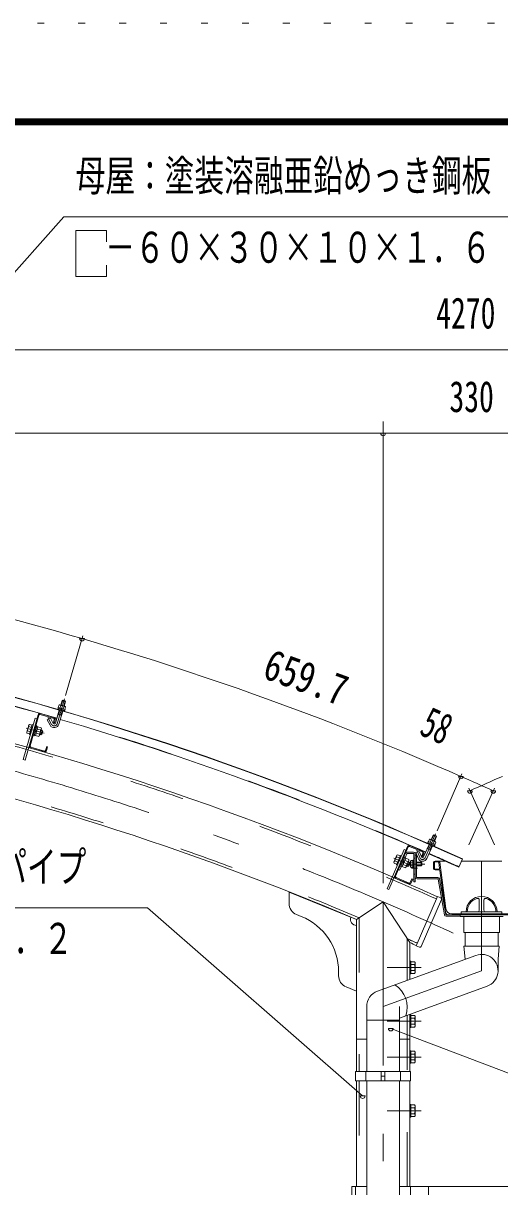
# Model space of a CAD drawing. Units: millimetres, scale not verified. Extents: x -34086 to 34091, y -14700 to 14700.
# Drawn here: x 21228 to 24022, y 7878 to 14700 of the extents above; entities that cross this region are included whole.
import ezdxf
from ezdxf.enums import TextEntityAlignment as Align

# ---------------------------------------------------------------- set-up
doc = ezdxf.new("R2010")
doc.units = ezdxf.units.MM
doc.header["$LTSCALE"] = 80
for name, pattern in [('USER2', [10, 4, -6]), ('USER3', [24, 12, -5, 2, -5]), ('USER4', [3, 0.5, -2.5])]:
    doc.linetypes.add(name, pattern=pattern)
for name, color, linetype, lineweight in [('0-6_2-02BOLD', 7, 'Continuous', 18), ('0-7_2-12HIDDEN', 3, 'USER2', 18), ('0-8_2-22CENTER', 3, 'USER3', 18), ('0-9_2-42THIN', 4, 'Continuous', 18), ('0-A_2-52DIM', 3, 'Continuous', 18), ('0-C_F-F1PAPER', 5, 'Continuous', 18), ('0-D_F-E_J_ADD', 5, 'USER4', 18)]:
    doc.layers.add(name, color=color, linetype=linetype, lineweight=lineweight)
doc.styles.add('ＭＳ ゴシック', font='')
doc.styles.get('ＭＳ ゴシック').set_extended_font_data('MS Gothic')

msp = doc.modelspace()

# ---------------------------------------------------------------- linework, layer by layer
at = {"layer": '0-6_2-02BOLD'}
for p, q in [((21447.84, 10701.57), (21455.85, 10728.94)), ((21460.19, 10731.33), (21455.85, 10728.94)), ((21476.01, 10723.05), (21455.85, 10728.94)), ((21473.63, 10727.39), (21460.19, 10731.33)), ((21468, 10695.67), (21476.01, 10723.05)), ((21476.01, 10723.05), (21473.63, 10727.39)), ((21314.81, 10644.14), (21239.19, 10378.9)), ((21327.11, 10646.45), (21406.55, 10623.81)), ((21328.64, 10651.84), (21408.08, 10629.19)), ((21416.77, 10595.34), (21439.39, 10672.68)), ((21432.14, 10682.46), (21430.56, 10677.08)), ((21430.56, 10677.08), (21469.35, 10665.74)), ((21432.01, 10687.97), (21474, 10675.68)), ((21432.15, 10647.91), (21452.3, 10642.02)), ((21436.93, 10589.45), (21459.54, 10666.78)), ((21441.46, 10703.44), (21474.38, 10693.81)), ((21447.73, 10699.76), (21443.31, 10684.66)), ((21467.12, 10694.09), (21462.7, 10678.99)), ((21470.93, 10671.11), (21469.35, 10665.74)), ((21476.82, 10691.25), (21472.4, 10676.15)), ((21474, 10675.68), (21472.53, 10670.65)), ((21474.38, 10693.81), (21476.82, 10691.25)), ((21297.51, 10624.32), (21228.42, 10381.98)), ((21260.37, 10575.78), (21276.54, 10571.17)), ((21260.47, 10585.02), (21263.97, 10588.41)), ((21263.97, 10588.41), (21280.14, 10583.8)), ((21281.09, 10587.15), (21264.78, 10529.93)), ((21320.19, 10642.6), (21268.76, 10462.19)), ((21281.09, 10587.15), (21286.48, 10585.61)), ((21308.28, 10621.25), (21297.51, 10624.32)), ((21314.08, 10575.2), (21299.11, 10522.69)), ((21308.02, 10579.47), (21302.63, 10581.01)), ((21307.34, 10577.11), (21314.08, 10575.2)), ((21387.1, 10624.63), (21368.68, 10614.55)), ((21385.49, 10583.85), (21368.68, 10614.55)), ((21403.91, 10593.93), (21387.1, 10624.63)), ((21410.4, 10616.89), (21403.87, 10594)), ((21403.87, 10594), (21409.26, 10592.46)), ((21415.78, 10615.35), (21409.26, 10592.46)), ((21253.17, 10550.52), (21269.33, 10545.91)), ((21264.78, 10529.93), (21270.17, 10528.39)), ((21292.38, 10524.61), (21299.11, 10522.69)), ((21306.59, 10548.94), (21297.94, 10544.13)), ((21299.86, 10550.86), (21308.51, 10555.68)), ((21322.53, 10530.74), (21302.99, 10536.31)), ((21329.73, 10556), (21310.19, 10561.57)), ((21333.33, 10568.64), (21313.79, 10574.2)), ((21331.37, 10527.32), (21324.64, 10529.24)), ((21339.04, 10554.25), (21331.37, 10527.32)), ((21337.85, 10530.93), (21331.37, 10527.32)), ((21339.04, 10554.25), (21332.31, 10556.17)), ((21334.51, 10563.91), (21333.33, 10568.64)), ((21337.85, 10530.93), (21342.65, 10547.76)), ((21339.04, 10554.25), (21342.65, 10547.76)), ((21271.08, 10449.88), (21350.51, 10427.24)), ((21272.61, 10455.27), (21352.05, 10432.62)), ((21365.49, 10459.36), (21358.97, 10436.47)), ((21370.88, 10457.83), (21364.36, 10434.94)), ((21365.49, 10459.36), (21370.88, 10457.83)), ((21228.42, 10381.98), (21239.19, 10378.9)), ((23601.86, 9895.75), (23599.62, 9890.62)), ((23602.45, 9901.23), (23600.34, 9896.42)), ((23600.34, 9896.42), (23640.4, 9878.85)), ((23610.3, 9914.97), (23603.97, 9900.56)), ((23613.81, 9915.36), (23610.3, 9914.97)), ((23619.55, 9910.91), (23613.23, 9896.5)), ((23619.89, 9912.68), (23631.35, 9938.81)), ((23635.96, 9940.61), (23631.35, 9938.81)), ((23638.05, 9902.79), (23631.73, 9888.38)), ((23648.79, 9934.98), (23635.96, 9940.61)), ((23650.58, 9930.37), (23648.79, 9934.98)), ((23480.58, 9872.82), (23371.52, 9619.51)), ((23485.73, 9870.61), (23411.54, 9698.3)), ((23477.14, 9830.32), (23466.82, 9806.35)), ((23479.39, 9839.85), (23516.24, 9839.85)), ((23479.39, 9831.8), (23516.24, 9831.8)), ((23493.09, 9873.54), (23568.95, 9840.88)), ((23495.3, 9878.68), (23571.17, 9846.02)), ((23518.69, 9829.35), (23518.69, 9664.85)), ((23526.74, 9664.85), (23526.74, 9829.35)), ((23542.94, 9803.95), (23530.21, 9836.56)), ((23577.03, 9831.3), (23567.61, 9809.44)), ((23575.43, 9811.32), (23607.8, 9885.12)), ((23594.66, 9802.89), (23627.03, 9876.68)), ((23597.44, 9861.49), (23616.67, 9853.05)), ((23599.62, 9890.62), (23636.63, 9874.39)), ((23638.87, 9879.52), (23636.63, 9874.39)), ((23407.42, 9787.9), (23422.86, 9781.25)), ((23439.82, 9820.64), (23416.29, 9765.99)), ((23416.29, 9765.99), (23421.44, 9763.78)), ((23417.81, 9812.03), (23433.25, 9805.38)), ((23419.1, 9821.18), (23423.01, 9824.09)), ((23423.01, 9824.09), (23438.45, 9817.45)), ((23445.23, 9756.2), (23435.27, 9733.05)), ((23442.01, 9754.92), (23436.87, 9757.13)), ((23439.82, 9820.64), (23444.97, 9818.43)), ((23465.54, 9809.57), (23442.01, 9754.92)), ((23442.98, 9757.17), (23449.41, 9754.4)), ((23460.21, 9779.47), (23451.01, 9775.81)), ((23453.78, 9782.24), (23462.97, 9785.91)), ((23473.67, 9759.38), (23455.01, 9767.41)), ((23465.54, 9809.57), (23460.4, 9811.78)), ((23484.06, 9783.5), (23465.4, 9791.54)), ((23489.82, 9790.73), (23472.39, 9750.23)), ((23482, 9754.85), (23475.57, 9757.62)), ((23493.07, 9780.57), (23482, 9754.85)), ((23488.89, 9757.6), (23482, 9754.85)), ((23493.07, 9780.57), (23486.64, 9783.34)), ((23488.89, 9757.6), (23495.81, 9773.67)), ((23493.07, 9780.57), (23495.81, 9773.67)), ((23499.09, 9787), (23500.86, 9790.05)), ((23500.86, 9790.05), (23513.09, 9790.05)), ((23500.86, 9779.95), (23513.09, 9779.95)), ((23500.86, 9759.74), (23513.09, 9759.74)), ((23513.09, 9791.72), (23513.09, 9747.97)), ((23513.09, 9791.72), (23518.69, 9791.72)), ((23534.79, 9822.35), (23526.74, 9822.35)), ((23534.79, 9692.97), (23534.79, 9822.35)), ((23562.09, 9780.35), (23534.79, 9780.35)), ((23562.09, 9780.34), (23565.59, 9776.85)), ((23562.09, 9780.34), (23562.09, 9759.35)), ((23565.59, 9762.85), (23565.59, 9776.85)), ((23633.99, 9743.72), (23633.99, 9778.72)), ((23639.24, 9743.72), (23639.24, 9778.72)), ((23703.13, 9787.47), (23642.74, 9787.47)), ((23661.33, 9782.22), (23642.74, 9782.22)), ((23669.48, 9744.19), (23664.8, 9779.19)), ((23706.29, 9508.09), (23670.01, 9779.88)), ((23803.52, 9799.92), (23781.89, 9752.09)), ((23797.89, 9787.47), (24033.61, 9787.47)), ((23414.47, 9690.95), (23490.34, 9658.28)), ((23427.87, 9736.24), (23435.27, 9733.05)), ((23513.09, 9747.97), (23518.69, 9747.97)), ((23537.24, 9690.52), (23659.07, 9690.52)), ((23666.01, 9740.22), (23642.74, 9740.22)), ((23642.74, 9734.97), (23667.64, 9734.97)), ((23703.72, 9487.66), (23671.11, 9731.93)), ((23412.25, 9685.8), (23488.12, 9653.14)), ((23507.11, 9683.07), (23497.7, 9661.21)), ((23512.25, 9680.85), (23502.84, 9658.99)), ((23507.11, 9683.07), (23512.25, 9680.85)), ((23526.74, 9664.85), (23518.69, 9664.85)), ((23537.24, 9682.47), (23659.07, 9682.47)), ((23697.56, 9472.52), (23660.8, 9681.03)), ((23668.72, 9682.42), (23705.49, 9473.92)), ((22787.11, 9604.7), (23182.32, 9444.93)), ((22787.11, 9604.7), (22787.11, 9538.65)), ((23656.82, 9579.82), (23532.28, 9290.48)), ((23679.77, 9562.32), (23560.77, 9285.84)), ((23656.82, 9579.82), (23676.11, 9571.52)), ((23901.75, 9499.42), (23901.75, 9558.21)), ((23929.75, 9499.42), (23929.75, 9558.21)), ((23338.25, 9547.9), (23182.32, 9444.93)), ((23494.17, 9309.27), (23338.25, 9547.9)), ((23796.75, 9488.92), (23796.75, 9478.42)), ((22830.88, 9473.76), (22858.5, 9462.59)), ((23182.32, 9444.93), (23182.32, 8553.9)), ((23707.21, 9472.47), (24124.28, 9472.47)), ((23707.21, 9464.42), (23789.74, 9464.42)), ((23740.98, 9477.72), (24090.51, 9477.72)), ((23789.74, 9472.47), (23789.74, 9461.97)), ((23789.74, 9461.97), (24041.74, 9461.97)), ((23810.75, 9461.97), (23810.75, 9367.47)), ((24020.75, 9461.97), (24020.75, 9367.47)), ((23810.75, 9367.47), (24020.75, 9367.47)), ((23819.48, 9367.47), (23819.48, 9288.31)), ((24012, 9367.47), (24012, 9288.31)), ((23494.17, 9309.27), (23494.17, 9092.88)), ((23532.28, 9290.48), (23551.58, 9282.18)), ((23812.49, 9288.31), (24018.99, 9288.31)), ((23812.49, 9288.31), (23819.5, 9211.31)), ((23305.33, 9024.14), (23882.83, 9234.36)), ((23501.17, 9199.65), (23494.17, 9199.65)), ((23501.17, 9199.65), (23501.17, 9126.15)), ((23522.51, 9197.26), (23501.17, 9197.26)), ((23522.51, 9180.08), (23501.17, 9180.08)), ((23522.51, 9145.72), (23501.17, 9145.72)), ((23525.67, 9191.78), (23522.51, 9197.26)), ((23077.32, 9138.1), (23077.32, 9114.58)), ((23501.17, 9126.15), (23494.17, 9126.15)), ((23121.09, 9049.69), (23182.32, 9024.93)), ((23434.48, 8866.34), (23948.68, 9053.47)), ((23241.99, 8553.91), (23241.99, 8933.7)), ((23434.48, 8933.7), (23434.48, 8553.91)), ((23494.17, 8888.06), (23494.17, 8553.9)), ((23501.17, 8884.65), (23494.17, 8884.65)), ((23501.17, 8884.65), (23501.17, 8811.15)), ((23522.51, 8882.26), (23501.17, 8882.26)), ((23525.67, 8876.78), (23522.51, 8882.26)), ((23241.97, 8855.13), (23434.48, 8855.13)), ((23501.17, 8811.15), (23494.17, 8811.15)), ((23522.51, 8865.08), (23501.17, 8865.08)), ((23522.51, 8830.73), (23501.17, 8830.73)), ((23182.32, 8742.9), (23241.99, 8742.9)), ((23434.48, 8742.9), (23494.17, 8742.9)), ((23522.51, 8672.26), (23501.17, 8672.26)), ((23525.67, 8666.78), (23522.51, 8672.26)), ((23525.67, 8609.03), (23525.67, 8666.78)), ((23501.17, 8601.15), (23494.17, 8601.15)), ((23522.51, 8655.08), (23501.17, 8655.08)), ((23522.51, 8620.73), (23501.17, 8620.73)), ((23176.73, 8553.9), (23176.73, 8497.9)), ((23236.39, 8553.9), (23236.39, 8497.9)), ((23327.57, 8553.9), (23327.57, 8497.9)), ((23348.92, 8553.9), (23348.92, 8497.9)), ((23440.07, 8553.9), (23440.07, 8497.9)), ((23176.73, 8497.9), (23499.77, 8497.9)), ((23182.32, 8497.9), (23182.32, 7878.4)), ((23241.99, 8497.9), (23241.99, 2260.9)), ((23327.57, 8525.9), (23348.92, 8525.9)), ((23434.52, 2260.9), (23434.52, 8497.9)), ((23494.17, 7878.4), (23494.17, 8497.9)), ((23522.51, 8357.26), (23501.17, 8357.26)), ((23522.51, 8340.08), (23501.17, 8340.08)), ((23525.67, 8351.78), (23522.51, 8357.26)), ((23525.67, 8294.03), (23525.67, 8351.78)), ((23501.17, 8286.15), (23494.17, 8286.15)), ((23522.51, 8305.73), (23501.17, 8305.73)), ((23176.73, 7787.41), (23176.73, 7878.4)), ((23499.78, 7787.41), (23499.78, 7878.4)), ((23604.78, 7878.4), (23604.78, 7787.41))]:
    msp.add_line(p, q, dxfattribs=at)
for points in [[(21432.01, 10687.97), (21430.54, 10682.92), (21472.53, 10670.65)], [(21441.46, 10703.44), (21438.03, 10702.6), (21433.61, 10687.5)], [(21260.47, 10585.02), (21248.37, 10542.61), (21249.56, 10537.89), (21265.73, 10533.28)], [(21308.02, 10579.47), (21291.7, 10522.25), (21286.32, 10523.79)], [(21334.51, 10563.91), (21322.43, 10521.5), (21318.92, 10518.11), (21299.4, 10523.68)], [(23602.45, 9901.23), (23642.51, 9883.65), (23640.4, 9878.85)], [(23613.81, 9915.36), (23645.21, 9901.58), (23647.31, 9898.73), (23640.99, 9884.33)], [(23639.13, 9904.25), (23650.58, 9930.37), (23631.35, 9938.81)], [(23471.17, 9850.97), (23460.88, 9855.4), (23361.23, 9623.93), (23371.52, 9619.51)], [(23562.49, 9811.59), (23549.78, 9844.19), (23530.21, 9836.56)], [(23571.88, 9833.52), (23562.47, 9811.66), (23567.61, 9809.44)], [(23419.1, 9821.18), (23401.66, 9780.67), (23402.23, 9775.84), (23417.67, 9769.18)], [(23464.57, 9807.32), (23471, 9804.55), (23449.41, 9754.4)], [(23489.82, 9790.73), (23489.25, 9795.57), (23470.6, 9803.6)], [(23499.09, 9787), (23499.09, 9752.7), (23500.86, 9749.64), (23513.09, 9749.64)], [(23565.59, 9762.85), (23562.09, 9759.35), (23534.79, 9759.35)], [(23472.39, 9750.23), (23468.48, 9747.31), (23449.82, 9755.34)], [(23796.75, 9488.92), (24034.75, 9488.92), (24034.75, 9478.42)], [(24012, 9143.91), (24012, 9211.34), (24018.99, 9288.31)], [(23525.67, 9191.78), (23525.67, 9134.03), (23522.51, 9128.55), (23501.17, 9128.55)], [(23525.67, 8876.78), (23525.67, 8819.03), (23522.51, 8813.55), (23501.17, 8813.55)], [(23501.17, 8601.15), (23501.17, 8674.65), (23494.17, 8674.65)], [(23525.67, 8609.03), (23522.51, 8603.55), (23501.17, 8603.55)], [(23176.73, 8553.9), (23499.77, 8553.9), (23499.77, 8497.9)], [(23501.17, 8286.15), (23501.17, 8359.65), (23494.17, 8359.65)], [(23525.67, 8294.03), (23522.51, 8288.55), (23501.17, 8288.55)], [(23241.99, 7787.41), (23155.38, 7787.41), (23155.38, 7878.4), (23241.99, 7878.4)], [(23434.52, 7787.41), (24676.11, 7787.41), (24676.11, 7878.4), (23434.52, 7878.4)]]:
    msp.add_lwpolyline(points, dxfattribs=at)
for centre, radius, start, end in [((16419.94, -6526.52), 17916.67, 65.66528, 89.30167), ((16419.94, -6526.52), 17918.42, 65.66528, 89.30167), ((16419.94, -6526.52), 17655.92, 65.80466, 88.854), ((16419.94, -6526.52), 17865.92, 73.73062, 81.04594), ((16419.94, -6526.52), 17344.08, 67.05199, 88.16655), ((21325.58, 10641.07), 11.2, 74.08865, 164.08865), ((21325.58, 10641.07), 5.6, 74.08865, 164.08865), ((21441.1, 10695.09), 8.11, 35.1655, 73.69695), ((21449.56, 10670.03), 29.79, 53.86781, 93.52827), ((21470.19, 10686.59), 8.11, 73.69695, 112.24318), ((21289.63, 10553.78), 36.61, 143.06325, 185.11406), ((21269.5, 10580.01), 10.07, 164.08865, 204.81548), ((21410.05, 10597.29), 28, 208.69695, 343.72301), ((21410.05, 10597.29), 7, 208.69695, 343.74908), ((21405.01, 10618.42), 5.6, 344.08865, 74.08865), ((21405.01, 10618.42), 11.2, 344.08865, 74.08865), ((16419.94, -6526.52), 17865.92, 66.34795, 73.66327), ((21258.7, 10542.11), 10.07, 123.36183, 164.08865), ((21293.26, 10552.74), 36.61, 323.06325, 5.11406), ((21313.39, 10526.51), 10.07, 344.08865, 24.81548), ((21324.2, 10564.41), 10.07, 303.36183, 344.08865), ((21274.14, 10460.66), 11.2, 164.08865, 254.08865), ((21274.14, 10460.66), 5.6, 164.08865, 254.08865), ((21353.58, 10438.01), 11.2, 254.08865, 344.08865), ((21353.58, 10438.01), 5.6, 254.08865, 344.08865), ((23612.37, 9907.13), 8.11, 27.78282, 66.31427), ((23617.54, 9881.19), 29.79, 46.48515, 86.1456), ((23640.13, 9894.96), 8.11, 66.31427, 104.8605), ((23479.39, 9829.35), 10.5, 90, 156.70663), ((23479.39, 9829.35), 2.45, 90, 156.7186), ((23490.87, 9868.4), 11.2, 66.70598, 156.70598), ((23490.87, 9868.4), 5.6, 66.70598, 156.70598), ((23516.24, 9829.35), 10.5, 0, 90), ((23516.24, 9829.35), 2.45, 0, 90), ((23566.74, 9835.73), 5.6, 336.70598, 66.70598), ((23566.74, 9835.73), 11.2, 336.70598, 66.70598), ((16419.94, -6526.52), 17865.92, 65.66528, 66.28061), ((23411.83, 9778.85), 10.07, 115.97916, 156.70598), ((23444, 9786.45), 36.61, 135.68057, 177.73138), ((23427.41, 9815.04), 10.07, 156.70598, 197.4328), ((23464.07, 9756.36), 10.07, 336.70598, 17.4328), ((23447.48, 9784.96), 36.61, 315.68057, 357.73138), ((23479.65, 9792.55), 10.07, 295.97916, 336.70598), ((23528.87, 9769.85), 29.79, 160.16866, 199.8291), ((23507.19, 9754.69), 8.11, 141.45375, 180), ((23507.2, 9785), 8.11, 180, 218.53142), ((23569.02, 9814.13), 28, 201.31427, 336.34033), ((23569.02, 9814.13), 7, 201.31427, 336.36641), ((23642.74, 9778.72), 8.75, 90, 180), ((23642.74, 9778.72), 3.5, 90, 180), ((23661.33, 9778.72), 8.75, 7.60199, 90), ((23661.33, 9778.72), 3.5, 7.60419, 90), ((23416.68, 9696.09), 11.2, 156.70598, 246.70598), ((23416.68, 9696.09), 5.6, 156.70598, 246.70598), ((23537.24, 9692.97), 10.5, 180, 270), ((23537.24, 9692.97), 2.45, 180, 270), ((23642.74, 9743.72), 8.75, 180, 270), ((23642.74, 9743.72), 3.5, 180, 270), ((23659.07, 9680.72), 9.8, 10.00009, 90), ((23666.01, 9743.72), 3.5, 270, 7.60158), ((23667.64, 9731.47), 3.5, 7.60419, 90), ((23492.55, 9663.42), 11.2, 246.70598, 336.70598), ((23492.55, 9663.42), 5.6, 246.70598, 336.70598), ((23659.07, 9680.72), 1.75, 10.00024, 90), ((23673.34, 9565.09), 7, 336.71333, 66.71333), ((23915.74, 9488.92), 91, 0, 180), ((23915.74, 9488.92), 84, 109.47118, 180), ((23891.25, 9558.21), 10.5, 0, 109.47488), ((23940.25, 9558.21), 10.5, 70.52512, 180), ((23915.74, 9488.92), 84, 0, 70.52882), ((22857.11, 9538.65), 70, 180, 247.98738), ((23721.06, 9489.97), 17.5, 187.60313, 270), ((23740.98, 9512.72), 35, 187.60286, 270), ((23891.25, 9499.42), 10.5, 270, 0), ((23940.25, 9499.42), 10.5, 180, 270), ((22727.32, 9138.1), 350, 0, 67.98738), ((23182.32, 9444.93), 35, 157.98738, 270), ((23707.21, 9474.22), 9.8, 189.99997, 270), ((23707.21, 9474.22), 1.75, 190.00024, 270), ((16419.94, -6526.52), 17344.08, 65.78831, 65.92853), ((23554.34, 9288.61), 7, 246.71333, 336.71333), ((23915.75, 9143.91), 96.25, 289.99896, 110.00061), ((23512.42, 9188.67), 13.24, 319.57169, 0), ((23512.43, 9137.13), 13.24, 0, 40.43115), ((23477.45, 9162.9), 48.23, 339.1357, 20.8643), ((23147.32, 9114.58), 70, 180, 247.98738), ((23338.25, 8933.7), 96.25, 110.0018, 180), ((23324.95, 8928.88), 154.95, 341.60916, 58.39587), ((23512.42, 8873.67), 13.24, 319.57169, 0), ((23512.43, 8822.14), 13.24, 0, 40.43115), ((23477.45, 8847.9), 48.23, 339.1357, 20.8643), ((23512.42, 8612.13), 13.24, 0, 40.4283), ((23512.43, 8663.67), 13.24, 319.56883, 0), ((23477.45, 8637.9), 48.23, 339.13568, 20.86429), ((23512.43, 8348.67), 13.24, 319.56883, 0), ((23477.45, 8322.9), 48.23, 339.13568, 20.86429), ((23512.42, 8297.14), 13.24, 0, 40.4283)]:
    msp.add_arc(centre, radius, start, end, dxfattribs=at)
at = {"layer": '0-7_2-12HIDDEN'}
for p, q in [((23526.74, 9804.85), (23518.69, 9804.85)), ((23526.74, 9710.35), (23518.69, 9710.35)), ((23197.02, 9454.66), (23197.02, 8553.9)), ((23479.47, 9331.92), (23479.47, 9087.53)), ((23479.47, 8882.72), (23479.47, 8553.9)), ((23197.02, 8497.9), (23197.02, 7878.4)), ((23479.47, 7878.4), (23479.47, 8497.9))]:
    msp.add_line(p, q, dxfattribs=at)
for radius, start, end in [(17867.67, 73.73062, 81.04594), (17641.22, 65.80389, 88.854), (17358.77, 67.01984, 88.21622), (17867.67, 66.34795, 73.66328), (17867.67, 65.66528, 66.28061), (17358.77, 65.78909, 66.00333)]:
    msp.add_arc((16419.94, -6526.52), radius, start, end, dxfattribs=at)
at = {"layer": '0-8_2-22CENTER'}
for p, q in [((21469.61, 10738.6), (21426.85, 10592.38)), ((21372.85, 10628.8), (21394.7, 10588.89)), ((21350.35, 10536.47), (21244.33, 10566.69)), ((23646.24, 9946.61), (23585.04, 9807.1)), ((23536.17, 9850.16), (23552.71, 9807.77)), ((23400.73, 9805.08), (23502, 9761.48)), ((23583.09, 9769.85), (23481.59, 9769.85)), ((23915.74, 9786.67), (23915.74, 9143.91)), ((23540.74, 9745.35), (23504.69, 9745.35)), ((23338.25, 9547.9), (23338.25, -1281.07)), ((23338.25, 8933.7), (23915.74, 9143.91)), ((23560.67, 9162.9), (23361.17, 9162.9)), ((23560.67, 8847.9), (23361.17, 8847.9)), ((23560.67, 8637.9), (23361.17, 8637.9)), ((23560.67, 8322.9), (23361.17, 8322.9))]:
    msp.add_line(p, q, dxfattribs=at)
for centre, radius, start, end in [((16419.94, -6526.52), 17500, 65.24121, 90), ((21410.05, 10597.29), 17.5, 208.69695, 343.69695), ((23569.02, 9814.13), 17.5, 201.31427, 336.31427)]:
    msp.add_arc(centre, radius, start, end, dxfattribs=at)
at = {"layer": '0-9_2-42THIN'}
for p, q in [((21450.53, 10700.78), (21459.32, 10730.85)), ((21465.31, 10696.46), (21474.1, 10726.52)), ((21430.79, 10643.26), (21434.83, 10647.13)), ((21434.83, 10647.13), (21442.08, 10671.89)), ((21325.59, 10532.61), (21335.69, 10529.73)), ((21331.35, 10552.8), (21341.45, 10549.92)), ((23622.46, 9911.56), (23635.04, 9940.24)), ((23636.56, 9905.38), (23649.14, 9934.06)), ((23614.1, 9854.18), (23624.47, 9877.81)), ((23614.72, 9848.61), (23614.1, 9854.18)), ((23476.95, 9760.83), (23486.59, 9756.68)), ((23485.26, 9780.12), (23494.9, 9775.97)), ((23564.19, 9778.25), (23534.79, 9778.25)), ((23564.18, 9761.45), (23534.79, 9761.45))]:
    msp.add_line(p, q, dxfattribs=at)
for points in [[(21450.94, 10637.36), (21449.62, 10642.8), (21456.86, 10667.57)], [(23595.49, 9857.05), (23600, 9860.37), (23610.37, 9883.99)]]:
    msp.add_lwpolyline(points, dxfattribs=at)
at = {"layer": '0-A_2-52DIM'}
for p, q in [((21465.75, 13565.9), (19142.03, 10940.15)), ((24475.75, 13565.9), (21465.75, 13565.9)), ((21535.75, 13215.9), (21535.75, 13483.91)), ((21535.75, 13483.91), (21716.04, 13483.91)), ((21716.04, 13483.91), (21716.04, 13418.38)), ((31388.25, 12785.45), (16443.24, 12785.45)), ((23338.25, 9657.93), (23338.25, 12365.45)), ((16443.24, 12295.45), (31388.25, 12295.45)), ((23352.25, 12295.45), (23324.25, 12295.45)), ((21577.61, 11107.86), (21475.37, 10758.29)), ((21586.98, 11092.03), (21558.98, 11092.03)), ((23654.48, 9965.4), (23800.8, 10298.93)), ((23808.17, 10283.83), (23780.17, 10283.83)), ((23861.39, 10199.23), (23833.39, 10199.23)), ((23840.6, 10214.25), (23990.67, 9882.4)), ((23990.9, 10214.25), (23840.82, 9882.4)), ((23998.1, 10199.23), (23970.1, 10199.23)), ((19995.75, 9512.9), (21955.75, 9512.9)), ((21955.75, 9512.9), (23218.31, 8409.67)), ((23397.43, 8804.76), (23369.43, 8804.76)), ((25385.75, 8042.9), (23383.43, 8804.76)), ((23232.31, 8409.67), (23204.31, 8409.67))]:
    msp.add_line(p, q, dxfattribs=at)
msp.add_lwpolyline([(21535.75, 13215.9), (21716.04, 13215.9), (21716.04, 13281.46)], dxfattribs=at)
for centre, radius, start, end in [((23338.25, 12295.45), 14, 180, 0), ((16419.91, -6526.64), 18356.79, 73.69698, 81.07959), ((21572.98, 11092.03), 14, 180, 0), ((16419.96, -6526.48), 18356.62, 66.31429, 73.69698), ((23794.17, 10283.83), 14, 180, 0), ((16418.99, -6528.68), 18359.03, 65.66539, 66.31429), ((31412.5, -6528.68), 18359.03, 113.68571, 114.33461), ((23847.39, 10199.23), 14, 180, 0), ((23984.1, 10199.23), 14, 180, 0), ((23383.43, 8804.76), 14, 180, 0), ((23218.31, 8409.67), 14, 180, 0)]:
    msp.add_arc(centre, radius, start, end, dxfattribs=at)
at = {"layer": '0-C_F-F1PAPER'}
for p, q in [((-6789.13, 14140), (33390.86, 14140)), ((-6785.63, 14136.5), (33387.36, 14136.5)), ((-6782.13, 14133), (33383.86, 14133)), ((-6778.63, 14129.5), (33380.36, 14129.5)), ((-6775.13, 14126), (33376.86, 14126)), ((-6771.63, 14122.5), (33373.36, 14122.5)), ((-6768.13, 14119), (33369.86, 14119)), ((-6764.63, 14115.5), (33366.37, 14115.5)), ((-6761.13, 14112), (33362.86, 14112)), ((-6757.63, 14108.5), (33359.36, 14108.5)), ((-6754.13, 14105), (33355.86, 14105))]:
    msp.add_line(p, q, dxfattribs=at)
at = {"layer": '0-D_F-E_J_ADD'}
msp.add_lwpolyline([(-7489.13, -14700), (-7489.13, 14700), (34090.87, 14700)], dxfattribs=at)

# ---------------------------------------------------------------- texts
at = {"layer": '0-A_2-52DIM', "color": 7, "style": 'ＭＳ ゴシック', "width": 0.7}
for s, p in [('母屋：塗装溶融亜鉛めっき鋼板', (21535.75, 13660.78)), ('\u3000－６０×３０×１０×１．６', (21535.75, 13240.77)), ('4270', (23649.68, 12855.45)), ('330', (23726.99, 12365.45)), ('柱・梁：丸パイプ', (20205.75, 9607.78)), ('φ８９．１×４．２', (19995.75, 9187.78))]:
    msp.add_text(s, height=182.3, dxfattribs=at).set_placement(p, align=Align.BOTTOM_LEFT)
at = {"layer": '0-A_2-52DIM', "color": 7, "style": 'ＭＳ ゴシック'}
for s, rotation, width, p in [('659.7', 340.006, 0.8, (22603.72, 10813.38)), ('58', 335.989, 0.65, (23520.91, 10482.18))]:
    msp.add_text(s, height=182.3, rotation=rotation, dxfattribs=dict(at, width=width)).set_placement(p, align=Align.BOTTOM_LEFT)

doc.saveas('drawing.dxf')
